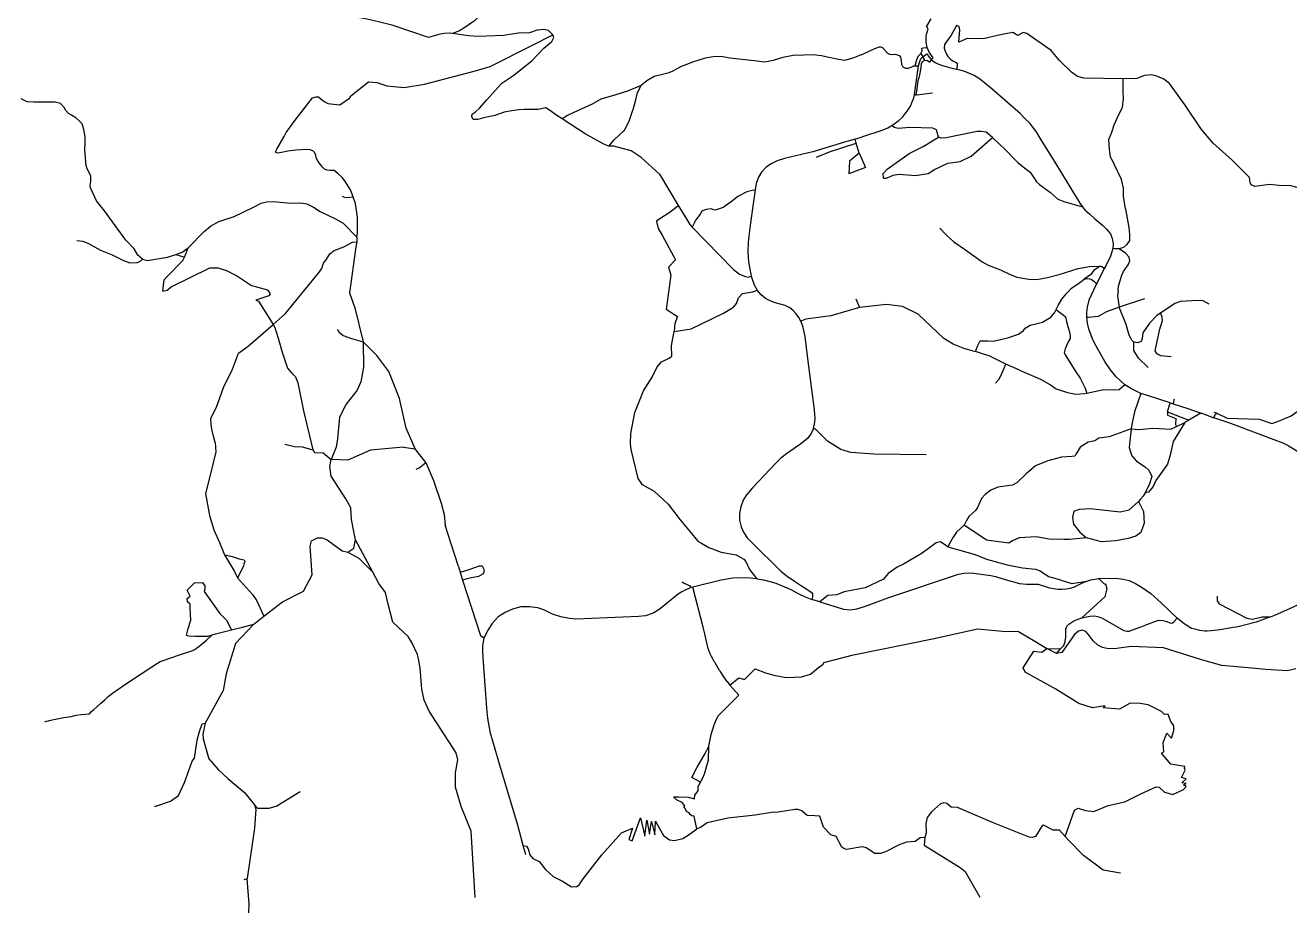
# Model space of a CAD drawing. Header units: inches. Extents: x 2740922 to 2751091, y 1249500 to 1259683.
# Drawn here: x 2742712 to 2745853, y 1249574 to 1251778 of the extents above; entities that cross this region are included whole.
import ezdxf

# ---------------------------------------------------------------- set-up
doc = ezdxf.new("R2010")
doc.units = ezdxf.units.IN
doc.header["$MEASUREMENT"] = 0

msp = doc.modelspace()

# ---------------------------------------------------------------- linework, layer by layer
for points in [[(2744048.3, 1251887.2), (2744019.4, 1251872.4), (2744008.2, 1251867.1), (2743992.9, 1251861.6), (2743978.5, 1251857.9), (2743963.9, 1251856.5), (2743951.8, 1251856.9), (2743939.1, 1251857.8), (2743931.7, 1251857.1), (2743923.7, 1251855.3), (2743917.6, 1251850.7), (2743915.3, 1251845.2), (2743910, 1251838.8), (2743897.2, 1251832.7), (2743887.6, 1251827.4), (2743879.7, 1251822.6), (2743864.3, 1251818.2), (2743844.7, 1251806.3), (2743827.7, 1251789.5), (2743801.2, 1251771.3), (2743790.2, 1251764.4), (2743772.6, 1251758.1)], [(2743772.6, 1251758.1), (2743764.6, 1251758.7), (2743752.4, 1251757.6), (2743738.8, 1251755.1), (2743713.1, 1251748), (2743625.3, 1251777.5), (2743595.8, 1251785), (2743575.2, 1251790.5), (2743552.9, 1251795), (2743530.8, 1251798.4), (2743510.1, 1251798.8), (2743496.4, 1251799.2), (2743472.8, 1251797.8)], [(2744961.5, 1251794.2), (2744950.7, 1251776.1)], [(2743520.6, 1251603.1), (2743564.3, 1251638.3), (2743585.2, 1251636), (2743609.7, 1251627.6), (2743652.8, 1251623.5), (2743703.5, 1251631.9), (2743753.7, 1251645.5), (2743827.1, 1251664.3), (2743866.7, 1251676.2), (2743971.5, 1251729.1), (2744022.4, 1251754.3)], [(2743836.4, 1251750.4), (2743812.7, 1251752.5), (2743772.6, 1251758.1)], [(2743821.6, 1251557.9), (2743829.2, 1251562.3), (2743839.7, 1251572.3), (2743858, 1251593.2), (2743878.8, 1251616.5), (2743895.8, 1251635), (2743925.6, 1251654.1), (2743942.7, 1251668.4), (2743969.8, 1251690.1), (2743999.4, 1251721.6), (2744019.7, 1251738.2), (2744024.6, 1251748), (2744024.2, 1251749.3)], [(2744022.4, 1251754.3), (2744011.3, 1251765.8), (2743999.5, 1251768.1), (2743983.4, 1251766.4), (2743964.1, 1251759.5), (2743937, 1251758.6), (2743900, 1251753.3), (2743836.4, 1251750.4)], [(2744024.2, 1251749.3), (2744022.4, 1251754.3)], [(2744952.2, 1251723), (2744949.3, 1251736.3), (2744949.5, 1251749.8), (2744950.7, 1251756.5), (2744951.2, 1251758.9), (2744954.5, 1251768.9), (2744950.7, 1251776.1)], [(2745439.3, 1251645.2), (2745341, 1251647), (2745325.9, 1251651.4), (2745310.6, 1251661.9), (2745280.8, 1251691), (2745260.4, 1251715.9), (2745199.4, 1251757.9), (2745190.3, 1251760.8), (2745177.7, 1251752.8), (2745164.5, 1251760.1), (2745142.9, 1251756.3), (2745126.8, 1251752.8), (2745091.3, 1251744.8), (2745051.7, 1251745.2), (2745031, 1251736.5), (2745033.6, 1251767), (2745031.7, 1251775), (2745024.6, 1251777.5), (2745011.6, 1251753.6), (2744995.4, 1251730.3), (2744994.2, 1251721.6), (2744996.7, 1251714.3), (2745000.5, 1251706.8), (2745004.5, 1251699.8), (2745010.1, 1251693.9), (2745015.5, 1251690.2), (2745022.7, 1251687.1), (2745026.3, 1251684.4), (2745026.7, 1251680.3), (2745026.2, 1251676.6), (2745024.6, 1251669.7)], [(2744795.8, 1251708.5), (2744821.9, 1251720.3), (2744833.6, 1251724.7), (2744837.1, 1251724.9), (2744841.1, 1251723.1), (2744853.6, 1251709.5), (2744858.7, 1251706.4), (2744864.7, 1251706.2), (2744873.8, 1251706.6), (2744882.3, 1251703.5), (2744885.9, 1251698.8), (2744887.1, 1251691.3), (2744888.3, 1251681.7), (2744891.5, 1251675), (2744898.3, 1251671.8), (2744904.8, 1251671.9), (2744912.6, 1251674.3), (2744918.8, 1251677.8), (2744922.5, 1251677.9)], [(2744936.3, 1251707.9), (2744939.3, 1251714.6), (2744939.2, 1251721.4), (2744946.1, 1251723.4), (2744950.2, 1251722.5), (2744952.2, 1251723)], [(2744962.9, 1251692.9), (2744966.3, 1251696.5), (2744967.3, 1251697.6), (2744957.3, 1251711.6), (2744952.2, 1251723)], [(2744461.8, 1251697.1), (2744440.5, 1251700.6), (2744420.8, 1251700.1), (2744400.9, 1251696.6), (2744368.8, 1251686.5), (2744339.5, 1251675.5), (2744318.3, 1251663.6), (2744308, 1251659.6), (2744301, 1251657.8), (2744273.9, 1251650.9), (2744256, 1251640.8), (2744241.4, 1251629.2)], [(2744788.2, 1251705.1), (2744784, 1251703.2), (2744767.4, 1251696.3), (2744747, 1251690.9), (2744727.5, 1251693.9), (2744700.5, 1251700.1), (2744689.4, 1251702.2), (2744668, 1251704.9), (2744645.3, 1251704.4), (2744619.4, 1251703.1), (2744593.6, 1251698.6), (2744569.2, 1251690.9), (2744548.5, 1251687.1), (2744521.9, 1251689.7), (2744461.8, 1251697.1)], [(2744788.2, 1251705.1), (2744795.8, 1251708.5)], [(2744922.5, 1251677.9), (2744925.3, 1251689.9), (2744927.1, 1251696.2), (2744931.6, 1251702.9), (2744936.3, 1251707.9)], [(2744922.6, 1251605.9), (2744924.5, 1251605.6), (2744926.2, 1251614.1), (2744930.1, 1251641.1), (2744931.8, 1251648.6), (2744934, 1251655.4), (2744935.8, 1251663.7), (2744936.8, 1251674.7), (2744937.7, 1251682.7), (2744940.8, 1251688.4), (2744946.3, 1251691.4)], [(2744930.7, 1251677.8), (2744932.1, 1251683.8), (2744932.8, 1251686.2), (2744934.3, 1251690.6), (2744936.7, 1251694.8), (2744941.6, 1251699.9)], [(2744936.3, 1251707.9), (2744941.6, 1251699.9)], [(2744941.6, 1251699.9), (2744951.2, 1251707.5), (2744957.3, 1251699.1), (2744962.9, 1251692.9)], [(2744946.3, 1251691.4), (2744941.6, 1251699.9)], [(2744946.3, 1251691.4), (2744952.5, 1251690.5), (2744958.3, 1251686.6), (2744962.9, 1251692.9)], [(2744962.9, 1251692.9), (2744972.1, 1251686.3), (2744978.6, 1251683), (2744990.4, 1251678.4), (2745007.8, 1251673.9), (2745024.6, 1251669.7)], [(2744922.6, 1251605.9), (2744920.8, 1251606.1), (2744929.9, 1251672), (2744930.7, 1251677.8)], [(2744922.5, 1251677.9), (2744923.7, 1251678), (2744930.7, 1251677.8)], [(2745194.9, 1251547.2), (2745182.8, 1251559.1), (2745152.6, 1251585.4), (2745113.3, 1251619.6), (2745094.5, 1251635.8), (2745082.1, 1251645), (2745068.7, 1251653.3), (2745057.2, 1251658.9), (2745045.7, 1251663.2), (2745024.6, 1251669.7)], [(2745752.6, 1251400.4), (2745734, 1251419.6), (2745709.5, 1251443.6), (2745662.5, 1251485.2), (2745633.7, 1251519.9), (2745593.3, 1251579.6), (2745564.5, 1251619), (2745553.8, 1251633.6), (2745539.9, 1251644.2), (2745522.9, 1251652.2), (2745509.2, 1251655.1), (2745491.7, 1251653.4), (2745473.1, 1251645.8), (2745439.3, 1251645.2)], [(2744241.4, 1251629.2), (2744207.6, 1251614.6), (2744178.4, 1251605.6), (2744141.2, 1251594.5), (2744120.1, 1251582.5), (2744074, 1251562.1), (2744058.5, 1251554.7), (2744045.1, 1251545.6)], [(2744161.5, 1251478.2), (2744174.8, 1251493.6), (2744200.2, 1251518.2), (2744211.8, 1251540), (2744220.9, 1251567.4), (2744221.4, 1251569.5), (2744228, 1251592.8), (2744232.8, 1251611.6), (2744241.4, 1251629.2)], [(2745413.8, 1251438.9), (2745407.9, 1251450.4), (2745404.8, 1251469.7), (2745403.6, 1251494.8), (2745410.9, 1251512.5), (2745417, 1251530.7), (2745428.6, 1251556.8), (2745437.3, 1251574.5), (2745440, 1251596.5), (2745438.9, 1251613.3), (2745438.6, 1251627.5), (2745439.3, 1251645.2)], [(2742872.7, 1251380.7), (2742874.4, 1251390.4), (2742874.7, 1251404.6), (2742865.4, 1251422.1), (2742862.8, 1251430.3), (2742859.7, 1251468.8), (2742860.1, 1251485.2), (2742860.6, 1251501), (2742857.2, 1251519.7), (2742853.3, 1251533.5), (2742845.8, 1251541), (2742837.5, 1251548.7), (2742826.1, 1251555), (2742818.6, 1251559.5), (2742812.4, 1251566.5), (2742808.6, 1251574.1), (2742799.1, 1251583.8), (2742786, 1251587.3), (2742774.1, 1251587.4), (2742753.3, 1251587.4), (2742732.9, 1251587.1), (2742716.5, 1251588.3), (2742701.3, 1251595.8)], [(2743478.8, 1251417.7), (2743469.8, 1251417.7), (2743461.8, 1251418.9), (2743455.1, 1251421.2), (2743449.8, 1251425.7), (2743444.6, 1251432.4), (2743438.3, 1251440.6), (2743434.4, 1251449.9), (2743433.1, 1251454.7), (2743431.1, 1251461.7), (2743425.6, 1251466.3), (2743419.2, 1251468.9), (2743408.6, 1251469.8), (2743383.4, 1251468.2), (2743363.6, 1251465.6), (2743348.2, 1251462.7), (2743338.4, 1251460.7), (2743334.2, 1251462.4), (2743333.8, 1251465.8), (2743336.4, 1251470.3), (2743354.7, 1251502.1), (2743359.9, 1251511.9), (2743384.3, 1251546), (2743425.1, 1251598.3), (2743434.2, 1251600.9), (2743440, 1251600.5), (2743446.7, 1251594.7), (2743455.8, 1251588.6), (2743463.2, 1251584), (2743492.9, 1251581.1), (2743517.2, 1251597.3), (2743520.6, 1251603.1)], [(2744864.2, 1251529.6), (2744881.5, 1251542.2), (2744890.4, 1251550.1), (2744902.8, 1251564.9), (2744910.6, 1251577.3), (2744915.2, 1251587.9), (2744918.7, 1251598.3), (2744920.8, 1251606.1), (2744922.6, 1251605.9)], [(2744945.8, 1251607.2), (2744927.3, 1251605.2), (2744924.5, 1251605.6), (2744922.6, 1251605.9)], [(2744965.7, 1251610), (2744945.8, 1251607.2)], [(2744045.1, 1251545.6), (2744030, 1251556.2), (2744016.1, 1251565.6), (2744004.9, 1251573.7), (2743996.5, 1251571.6), (2743985.6, 1251569.4), (2743965.5, 1251568.9), (2743950.6, 1251569.2), (2743937.6, 1251568.2), (2743920.6, 1251566.2), (2743901.3, 1251562.2), (2743878.3, 1251554.5), (2743865.4, 1251551.6), (2743847.5, 1251547.3), (2743836, 1251544.1), (2743824.1, 1251544.3), (2743821, 1251551.7), (2743821.6, 1251557.9)], [(2744161.5, 1251478.2), (2744149, 1251483), (2744102.2, 1251508.7), (2744045.1, 1251545.6)], [(2744772.8, 1251495.5), (2744807.5, 1251506.7), (2744825.6, 1251512.5), (2744842.8, 1251518.7), (2744854.2, 1251524), (2744864.2, 1251529.6)], [(2744980.2, 1251500.6), (2744975, 1251518.3), (2744966.4, 1251523.2), (2744909, 1251524.7), (2744880.4, 1251521.9), (2744870.1, 1251524.6), (2744864.2, 1251529.6)], [(2745338.6, 1251327.4), (2745332.2, 1251336.5), (2745272.5, 1251434.6), (2745233.1, 1251498.3), (2745224.5, 1251512.2), (2745207.9, 1251534.6), (2745194.9, 1251547.2)], [(2744843.9, 1251398.6), (2744842.7, 1251410.4), (2744853, 1251420.6), (2744907.2, 1251459.5), (2744942.2, 1251477.7), (2744980.2, 1251500.6)], [(2744843.9, 1251398.6), (2744851.3, 1251398.9), (2744867.5, 1251405.7), (2744882.6, 1251408.5), (2744923.3, 1251405.3), (2744954.5, 1251410.2), (2744970, 1251419.9), (2745003.2, 1251436.2), (2745033.7, 1251440.1), (2745061.4, 1251453.3), (2745114.4, 1251500)], [(2745114.4, 1251500), (2745098.5, 1251513.2), (2745086.1, 1251514.8), (2745076.4, 1251514.6), (2744999.4, 1251498.6), (2744986.7, 1251498.2), (2744980.2, 1251500.6)], [(2745114.4, 1251500), (2745134.4, 1251480.8), (2745143, 1251472.6), (2745171.9, 1251443), (2745177.4, 1251437.3), (2745194.7, 1251423.8), (2745208.1, 1251413.7), (2745216.2, 1251401.3), (2745223.6, 1251389.3), (2745231.2, 1251383.3), (2745258.6, 1251363), (2745276.8, 1251346.5), (2745294.3, 1251339.9), (2745326.5, 1251330.9), (2745338.6, 1251327.4)], [(2744241.2, 1251449.9), (2744217.1, 1251466.5), (2744173.3, 1251478.1), (2744161.5, 1251478.2)], [(2744772.8, 1251495.5), (2744747.1, 1251487.7), (2744668, 1251463.8), (2744597.3, 1251447.1), (2744579.4, 1251441.5), (2744563.2, 1251433.4), (2744551.7, 1251424.9), (2744540.7, 1251413.8), (2744533.1, 1251400.9), (2744530.2, 1251394.1), (2744527.3, 1251385.2), (2744524.5, 1251369.5)], [(2744677, 1251450.8), (2744709.1, 1251464.1), (2744775.6, 1251485.3)], [(2744775.6, 1251485.3), (2744772.8, 1251495.5)], [(2744783.5, 1251460.5), (2744775.6, 1251485.3)], [(2744287.2, 1251408.8), (2744241.2, 1251449.9)], [(2744759.1, 1251440.7), (2744757.1, 1251409.3)], [(2744783.5, 1251460.5), (2744759.1, 1251440.7)], [(2744783.5, 1251460.5), (2744799.2, 1251424.9)], [(2745444.8, 1251322.7), (2745439.4, 1251354.2), (2745439.6, 1251374.2), (2745435.2, 1251395.5), (2745417.4, 1251431.9), (2745413.8, 1251438.9)], [(2743526.5, 1251352.2), (2743519.6, 1251369.7), (2743505.5, 1251392.3), (2743499, 1251400.5), (2743489.2, 1251409.1), (2743478.8, 1251417.7)], [(2744287.2, 1251408.8), (2744333.9, 1251330.8)], [(2744799.2, 1251424.9), (2744757.1, 1251409.3)], [(2743002.5, 1251197.3), (2742991.1, 1251207.2), (2742981.9, 1251222.8), (2742961.6, 1251244.9), (2742908.4, 1251317.2), (2742888.2, 1251342.1), (2742873.5, 1251374.3), (2742872.7, 1251380.7)], [(2746008.6, 1251352.1), (2745978.2, 1251353.2), (2745944, 1251362.7), (2745892.7, 1251370), (2745855.4, 1251379.5), (2745826.2, 1251380.3), (2745802.8, 1251382.8), (2745766.2, 1251377.9), (2745756.7, 1251381.8), (2745754.6, 1251387.5), (2745752.6, 1251400.4)], [(2743310.6, 1251339.6), (2743327.4, 1251340.6), (2743371.2, 1251336.6), (2743395.7, 1251337.5), (2743410.9, 1251335.3), (2743427.2, 1251326.6), (2743444.2, 1251315.7), (2743481.9, 1251298), (2743501, 1251286.7), (2743535.1, 1251252.3)], [(2743499, 1251354.2), (2743502.3, 1251352), (2743507.8, 1251350.8), (2743517.5, 1251351.2), (2743526.5, 1251352.2)], [(2743535.1, 1251252.3), (2743536.6, 1251262.8), (2743536.8, 1251301.7), (2743532.1, 1251335.9), (2743526.5, 1251352.2)], [(2744524.5, 1251369.5), (2744504, 1251364.6), (2744481.7, 1251352.8), (2744468.7, 1251342.5), (2744444.9, 1251326.1), (2744430.8, 1251320.9), (2744424.2, 1251319.2), (2744415.2, 1251322.3), (2744402.8, 1251320.9), (2744392.3, 1251316.6), (2744387.9, 1251309.2), (2744377.8, 1251295), (2744368.4, 1251276.6)], [(2744521.9, 1251351.9), (2744518.2, 1251323.6), (2744515.8, 1251304.9), (2744512.7, 1251280.8), (2744509.2, 1251254.7), (2744507.7, 1251240), (2744506.7, 1251214.9), (2744508.3, 1251190.6), (2744515.1, 1251155.4)], [(2744524.5, 1251369.5), (2744521.9, 1251351.9)], [(2743116.6, 1251226), (2743155.6, 1251265.9), (2743172, 1251279.4), (2743192.8, 1251290.7), (2743230.6, 1251303.7), (2743277, 1251325.8), (2743297.3, 1251336.2), (2743310.6, 1251339.6)], [(2744280, 1251291.4), (2744283.2, 1251295.4), (2744316.1, 1251316.9), (2744333.9, 1251330.8)], [(2744333.9, 1251330.8), (2744355, 1251296.3), (2744362.4, 1251283.2), (2744368.4, 1251276.6)], [(2745346.3, 1251317.9), (2745338.6, 1251327.4)], [(2745346.3, 1251317.9), (2745355, 1251309.8), (2745369, 1251297.6), (2745388, 1251281.6), (2745397.9, 1251272), (2745407.1, 1251260.2), (2745412, 1251248.8), (2745413.9, 1251235.6), (2745413.3, 1251223.7)], [(2745444.8, 1251322.7), (2745453.8, 1251271.2), (2745454.7, 1251254.5), (2745454.3, 1251243.9), (2745447.4, 1251233.4), (2745439.8, 1251226.8), (2745429, 1251223.4)], [(2744280, 1251291.4), (2744284.2, 1251273.7), (2744293.6, 1251257.4), (2744326.5, 1251195.8), (2744309.4, 1251177.5), (2744315.4, 1251157.9), (2744303.6, 1251073.5), (2744332, 1251054.8), (2744325.6, 1251038), (2744323.7, 1251018.2)], [(2743535.1, 1251252.3), (2743535.3, 1251240.9)], [(2744368.4, 1251276.6), (2744470.7, 1251172.2), (2744485.7, 1251160.4), (2744500.4, 1251154.2), (2744508.2, 1251153.1), (2744515.1, 1251155.4)], [(2744983.4, 1251274.1), (2745000.1, 1251257.3), (2745018.2, 1251240.6), (2745047.5, 1251220.5), (2745088.7, 1251190.8), (2745104, 1251182.3), (2745134.1, 1251170.9), (2745156.6, 1251160.1), (2745175.1, 1251153.1), (2745204.3, 1251147.4)], [(2742839.7, 1251244), (2742854.5, 1251242.2), (2742868.9, 1251236.6), (2742898.4, 1251220.1), (2742927.8, 1251208.4), (2742955.2, 1251193.9), (2742971.3, 1251188.4), (2742989.4, 1251189.4), (2742998.2, 1251192.9), (2743002.5, 1251197.3)], [(2743085.6, 1251208.7), (2743101.4, 1251215.1), (2743116.6, 1251226)], [(2743107, 1251202.4), (2743116.6, 1251226)], [(2743458.9, 1251195.5), (2743468.1, 1251211), (2743478.6, 1251219.1), (2743503.1, 1251228), (2743524.9, 1251239.5), (2743535.3, 1251240.9)], [(2743535.3, 1251240.9), (2743532.5, 1251227.9), (2743516.8, 1251113.9), (2743529.9, 1251076.7), (2743550.9, 1250992)], [(2745413.3, 1251223.7), (2745412.8, 1251221.2), (2745412, 1251218), (2745407.8, 1251204.7), (2745394.9, 1251179.4), (2745392.7, 1251175.1)], [(2745429, 1251223.4), (2745419.3, 1251223), (2745413.3, 1251223.7)], [(2745455.5, 1251193.3), (2745453.8, 1251202.3), (2745445, 1251212.4), (2745429, 1251223.4)], [(2743002.5, 1251197.3), (2743014.7, 1251194.3), (2743064.7, 1251202.7), (2743085.6, 1251208.7)], [(2743056.9, 1251145.9), (2743062.9, 1251153.5), (2743103.1, 1251194.4), (2743107, 1251202.4)], [(2743085.6, 1251208.7), (2743107, 1251202.4)], [(2743327.7, 1251035.3), (2743358.2, 1251062.2), (2743432.1, 1251152.7), (2743442.3, 1251166.4), (2743444.4, 1251168.1), (2743448.2, 1251174.2), (2743451.6, 1251186.2), (2743455.2, 1251190.9), (2743458.9, 1251195.5)], [(2745426.4, 1251119.4), (2745427.3, 1251130.4), (2745435.4, 1251157.5), (2745439.8, 1251166.8), (2745451.8, 1251183.1), (2745455.5, 1251193.3)], [(2743053.4, 1251117.8), (2743064.4, 1251120.5), (2743073.8, 1251128.7), (2743169.8, 1251176.2), (2743190.7, 1251175.7), (2743210.6, 1251169.7)], [(2743319.7, 1251110.5), (2743319.3, 1251114.3), (2743314, 1251120.7), (2743286.5, 1251127.9), (2743273.7, 1251131.6), (2743236, 1251155.9), (2743210.6, 1251169.7)], [(2744515.1, 1251155.4), (2744517.3, 1251147.5), (2744522.5, 1251133.8), (2744529.7, 1251120.6)], [(2745204.3, 1251147.4), (2745224.7, 1251147.2), (2745251, 1251151.6), (2745279.6, 1251159.4), (2745327.2, 1251174.1), (2745355.3, 1251179.1), (2745380.2, 1251179.7)], [(2745380.2, 1251179.7), (2745376.8, 1251177), (2745366.4, 1251169.4), (2745358, 1251158.8), (2745342.2, 1251147.7)], [(2745392.7, 1251175.1), (2745372.7, 1251136.1)], [(2745380.2, 1251179.7), (2745384.3, 1251179.8), (2745392.7, 1251175.1)], [(2743053.4, 1251117.8), (2743056.9, 1251145.9)], [(2744446.3, 1251063.5), (2744471, 1251078.6), (2744478.6, 1251087.4), (2744483.4, 1251101.2), (2744493.4, 1251111.8), (2744519.4, 1251116.6), (2744529.7, 1251120.6)], [(2744638.5, 1251043.7), (2744633.6, 1251052.8), (2744626.5, 1251061.9), (2744618.3, 1251070.6), (2744610.8, 1251076.2), (2744599.4, 1251082.4), (2744587, 1251086), (2744572.3, 1251090.2), (2744560.2, 1251094.4), (2744550.1, 1251100.1), (2744539.5, 1251108.5), (2744529.7, 1251120.6)], [(2745272.3, 1251072.2), (2745277.4, 1251082.5), (2745286.3, 1251098.5), (2745298.7, 1251112.9), (2745311, 1251125.2), (2745331.1, 1251139.2), (2745342.2, 1251147.7)], [(2745342.2, 1251147.7), (2745351.1, 1251149.4), (2745359.4, 1251148.2), (2745365.8, 1251142.7), (2745372.7, 1251136.1)], [(2745372.7, 1251136.1), (2745353.3, 1251095.4), (2745349.4, 1251078.3), (2745348.3, 1251064.8), (2745348.3, 1251052.4)], [(2743319.7, 1251110.5), (2743316.3, 1251106.6), (2743284, 1251095.7)], [(2743284, 1251095.7), (2743290.6, 1251093), (2743327.7, 1251035.3)], [(2744774.6, 1251098.9), (2744784.1, 1251077.2)], [(2745426.4, 1251119.4), (2745425.1, 1251105.5), (2745428.8, 1251078)], [(2745491.7, 1251098.8), (2745428.8, 1251078)], [(2745623.7, 1251095.2), (2745581.6, 1251092.5), (2745567.3, 1251087.2), (2745531.9, 1251063.5)], [(2745652.5, 1251085.8), (2745637.6, 1251094.1), (2745623.7, 1251095.2)], [(2744323.7, 1251018.2), (2744366.2, 1251024.3), (2744446.3, 1251063.5)], [(2744784.1, 1251077.2), (2744713.1, 1251056.6), (2744650.6, 1251048.7), (2744638.5, 1251043.7)], [(2745064.6, 1250969.8), (2745045.5, 1250974.9), (2745016.4, 1250986.7), (2744993.4, 1251000.3), (2744929.9, 1251060.7), (2744891.1, 1251079.7), (2744850.9, 1251084.5), (2744784.1, 1251077.2)], [(2745195.7, 1251026.2), (2745207.7, 1251033.8), (2745229, 1251038.1), (2745238.9, 1251040.6), (2745258.9, 1251053.4), (2745268.3, 1251064.1), (2745272.3, 1251072.2)], [(2745272.3, 1251072.2), (2745281, 1251065.5), (2745290.1, 1251059.6), (2745295.5, 1251054.3), (2745298.6, 1251042.5), (2745301.8, 1251030.4), (2745305.5, 1251017), (2745307.4, 1251006.5), (2745307.2, 1251000.1), (2745301.7, 1250990.8), (2745294.8, 1250974.7), (2745292.7, 1250964.5), (2745296.2, 1250957.6), (2745320.1, 1250920.2), (2745332.5, 1250902), (2745344.2, 1250876.9), (2745348.5, 1250864.8)], [(2745397.2, 1251066.7), (2745376.7, 1251055.2), (2745353.1, 1251052.6), (2745348.3, 1251052.4)], [(2745428.8, 1251078), (2745397.2, 1251066.7)], [(2745465.4, 1250991.3), (2745460.6, 1250996.4), (2745453.7, 1251008.9), (2745446.5, 1251035.2), (2745428.8, 1251078)], [(2745531.9, 1251063.5), (2745522.2, 1251057.7), (2745504.5, 1251038.6), (2745488.1, 1251014.3), (2745486.4, 1251000.7), (2745483.6, 1250992.8), (2745475.7, 1250990), (2745465.4, 1250991.3)], [(2745531.9, 1251063.5), (2745535.3, 1251054.4), (2745536.2, 1251044.3), (2745528.3, 1251020.7), (2745518, 1250969.6), (2745522.1, 1250963.1), (2745531.6, 1250958.6), (2745558.2, 1250956.1)], [(2743183.1, 1250742.1), (2743178.8, 1250757.6), (2743175.3, 1250775), (2743173.2, 1250786.2), (2743172.4, 1250802.3), (2743186.8, 1250830.1), (2743203.8, 1250878.6), (2743226, 1250924.4), (2743241.6, 1250963.9), (2743265.1, 1250981), (2743327.7, 1251035.3)], [(2743327.7, 1251035.3), (2743331.4, 1251028.1), (2743339.6, 1251000.9), (2743349.6, 1250966.8), (2743362.8, 1250927.1)], [(2744655.8, 1250950.9), (2744648.7, 1251005.6), (2744645.9, 1251020), (2744643.1, 1251031.2), (2744638.5, 1251043.7)], [(2745103.9, 1250994.7), (2745115.7, 1250994), (2745152.2, 1251002.3), (2745178.7, 1251011.6), (2745191.4, 1251020), (2745195.7, 1251026.2)], [(2745348.3, 1251052.4), (2745349.2, 1251038.4), (2745352.5, 1251024.6), (2745360.2, 1251005)], [(2743486.2, 1251022.8), (2743491.2, 1251016.3), (2743501.6, 1251007.7), (2743521.7, 1251000.4), (2743550.9, 1250992)], [(2744284.4, 1250611.6), (2744275, 1250620.3), (2744245.3, 1250636.9), (2744234.1, 1250652.9), (2744217.1, 1250725), (2744215.3, 1250739.5), (2744215.8, 1250764.8), (2744225.7, 1250816.5), (2744247.7, 1250870.4), (2744269.3, 1250904.1), (2744281.5, 1250930.3), (2744292.2, 1250942.5), (2744311.5, 1250951.9), (2744317.9, 1250956.6), (2744317, 1250983.1), (2744323.7, 1251018.2)], [(2745072, 1250967.9), (2745077.1, 1250981.7), (2745084.1, 1250994.6), (2745093.6, 1250994.4), (2745103.9, 1250994.7)], [(2745443.4, 1250885.1), (2745421.2, 1250905.6), (2745407.1, 1250922.4), (2745393.1, 1250943.6), (2745367.8, 1250989), (2745360.2, 1251005)], [(2743550.9, 1250992), (2743552.1, 1250929.3), (2743545.5, 1250892.6), (2743536.2, 1250872.3), (2743508.9, 1250837.2), (2743492.2, 1250805.1), (2743487.3, 1250751.5), (2743484.3, 1250730.6), (2743471.2, 1250700.2)], [(2743680.5, 1250726.8), (2743657.9, 1250777.5), (2743641.6, 1250851.8), (2743615.1, 1250918.4), (2743585.2, 1250958.1), (2743550.9, 1250992)], [(2745064.6, 1250969.8), (2745072, 1250967.9)], [(2745092, 1250961.4), (2745072, 1250967.9)], [(2745501.4, 1250928.5), (2745477, 1250951.9), (2745465.1, 1250970.6), (2745465.4, 1250991.3)], [(2744669.3, 1250776.7), (2744673.1, 1250792.5), (2744673.6, 1250803.1), (2744673.2, 1250811.6), (2744672.4, 1250823.6), (2744655.8, 1250950.9)], [(2745147.3, 1250936.6), (2745105.9, 1250957), (2745092, 1250961.4)], [(2745122.1, 1250889.5), (2745130.8, 1250899.4), (2745137.7, 1250913.3), (2745147.3, 1250936.6)], [(2745181.3, 1250921.7), (2745179.6, 1250922.4), (2745147.3, 1250936.6)], [(2745671.7, 1250814.9), (2745697.2, 1250802.8), (2745776.5, 1250800.1), (2745808.5, 1250789.7), (2745825, 1250795.1), (2745856.3, 1250808.7), (2745889.7, 1250832.3), (2745901.1, 1250844.4), (2745911.4, 1250858.1), (2745930.7, 1250885.2), (2745947.5, 1250911.1), (2745961.7, 1250941.2), (2745969.8, 1250958.5)], [(2743362.8, 1250927.1), (2743372.6, 1250915.2), (2743383, 1250905.5), (2743388.6, 1250890.3), (2743402.6, 1250821), (2743425.9, 1250724.1)], [(2745181.3, 1250921.7), (2745233.3, 1250899.5), (2745258.3, 1250885.6), (2745272.7, 1250875.8), (2745300.9, 1250866)], [(2745348.5, 1250864.8), (2745386.6, 1250873), (2745428.7, 1250874), (2745435.8, 1250879.4), (2745443.4, 1250885.1)], [(2745464.3, 1250872.7), (2745459.4, 1250875.3), (2745443.4, 1250885.1)], [(2745483.1, 1250864.1), (2745464.3, 1250872.7)], [(2745300.9, 1250866), (2745321.3, 1250862.5), (2745343.9, 1250863.9), (2745348.5, 1250864.8)], [(2745483.1, 1250864.1), (2745467, 1250818)], [(2745555.6, 1250840.9), (2745499.4, 1250859), (2745483.1, 1250864.1)], [(2745549.5, 1250818.7), (2745555.6, 1250840.9)], [(2745555.6, 1250840.9), (2745562.8, 1250838.5), (2745563.3, 1250840.2)], [(2745563.3, 1250840.2), (2745562.8, 1250838.5), (2745599.9, 1250826.9), (2745630.4, 1250816.2), (2745629.9, 1250813.7)], [(2745565.6, 1250849.6), (2745565.2, 1250846.9), (2745564.2, 1250843.7), (2745563.8, 1250842), (2745563.3, 1250840.2)], [(2745467, 1250818), (2745460.8, 1250787.1), (2745459.1, 1250776.4)], [(2745549.5, 1250818.7), (2745548.8, 1250816), (2745549, 1250809.6)], [(2745549, 1250809.6), (2745569.9, 1250801.5), (2745569, 1250787.1), (2745571.3, 1250781.9)], [(2745549.5, 1250818.7), (2745602.5, 1250797.9)], [(2745629.9, 1250813.7), (2745627, 1250812.7), (2745626.3, 1250811.9), (2745602.5, 1250797.9)], [(2745629.9, 1250813.7), (2745632.2, 1250815.6), (2745664.5, 1250803.7)], [(2745664.5, 1250803.7), (2745666.7, 1250809.2), (2745667.8, 1250811.9), (2745671.7, 1250814.9)], [(2745665.2, 1250816.9), (2745666.3, 1250817.7), (2745671.7, 1250814.9)], [(2744669.3, 1250776.7), (2744663.6, 1250764.6), (2744654.4, 1250752.3), (2744637.5, 1250738.2)], [(2744949.5, 1250711.3), (2744819.7, 1250713.4), (2744762.7, 1250717.3), (2744737.5, 1250724.8), (2744704.4, 1250745.5), (2744674.9, 1250775.1), (2744669.3, 1250776.7)], [(2745459.1, 1250776.4), (2745404.6, 1250756), (2745378.9, 1250752.5)], [(2745459.1, 1250776.4), (2745455.6, 1250746.6), (2745454.2, 1250730)], [(2745459.1, 1250776.4), (2745479, 1250774.7), (2745513, 1250777.6), (2745557.6, 1250775.3), (2745571.3, 1250781.9)], [(2745594.2, 1250793.1), (2745592.1, 1250791.8), (2745563.4, 1250744.9), (2745556, 1250710.5), (2745549, 1250688.2), (2745520.5, 1250648.1), (2745513.3, 1250632.5), (2745501.5, 1250618.6), (2745493.8, 1250616.7)], [(2745571.3, 1250781.9), (2745592.1, 1250791.8), (2745594.2, 1250793.1)], [(2745602.5, 1250797.9), (2745596.4, 1250794.3), (2745594.2, 1250793.1)], [(2745849.6, 1250733.9), (2745836.4, 1250740.1), (2745813.7, 1250749.1), (2745706.2, 1250788.9), (2745664.5, 1250803.7)], [(2745378.9, 1250752.5), (2745368.7, 1250746), (2745351.7, 1250743.3), (2745332, 1250730.9), (2745322.6, 1250713.8), (2745318.8, 1250707.9), (2745311.7, 1250707), (2745286, 1250705.4), (2745252.2, 1250696.4), (2745221.5, 1250684.4), (2745199, 1250665.4), (2745174.7, 1250641.6), (2745163.8, 1250635.8), (2745151.6, 1250634.5)], [(2743183.1, 1250742.1), (2743185.1, 1250719.3), (2743171.9, 1250664.1), (2743159.7, 1250615.4), (2743168.9, 1250560.7), (2743180.4, 1250525.2), (2743194.3, 1250493.7), (2743206.7, 1250462.8)], [(2743356.4, 1250737.7), (2743380.7, 1250731.9), (2743399.7, 1250731.2), (2743425.9, 1250724.1)], [(2743425.9, 1250724.1), (2743429.9, 1250717.1), (2743451.7, 1250716.2), (2743471.2, 1250700.2)], [(2743569.5, 1250723.4), (2743512.8, 1250698.2), (2743471.2, 1250700.2)], [(2743651.1, 1250730.5), (2743569.5, 1250723.4)], [(2743651.1, 1250730.5), (2743680.5, 1250726.8)], [(2743706.3, 1250692.1), (2743680.5, 1250726.8)], [(2744637.5, 1250738.2), (2744632.2, 1250734.6), (2744602.4, 1250714.3), (2744588.4, 1250703.1), (2744576.4, 1250691.1), (2744518.5, 1250629.6)], [(2745454.2, 1250730), (2745457.1, 1250719.1), (2745459, 1250713.1), (2745459.8, 1250711.2)], [(2745849.6, 1250733.9), (2745859.6, 1250728), (2745868, 1250722.8), (2745875.3, 1250717.5), (2745886.5, 1250707.9), (2745896.6, 1250698.5), (2745912.7, 1250681.8), (2745947.1, 1250642.7)], [(2743528.2, 1250520.9), (2743522.3, 1250550.6), (2743520.3, 1250579.9), (2743508.1, 1250602.6), (2743471.9, 1250658.3), (2743468.1, 1250682.6), (2743471.2, 1250700.2)], [(2743682.7, 1250675.7), (2743690.3, 1250679.2), (2743706.3, 1250692.1)], [(2743706.3, 1250692.1), (2743725.5, 1250647.8), (2743745.1, 1250591.1)], [(2745459.8, 1250711.2), (2745460.6, 1250709.4), (2745472.3, 1250695.5), (2745493.9, 1250681.9), (2745503, 1250673.7), (2745510.3, 1250657.7), (2745504.3, 1250639.1), (2745493.8, 1250616.7)], [(2744518.5, 1250629.6), (2744503.3, 1250612.3), (2744495.1, 1250598.6), (2744488.8, 1250582), (2744485.9, 1250565.5), (2744485.6, 1250549.6), (2744489.9, 1250533), (2744495.9, 1250519.8), (2744505.3, 1250505.6), (2744516.3, 1250493.4), (2744588.5, 1250422.9), (2744604.4, 1250409.8), (2744622.2, 1250397.4), (2744637, 1250387.4), (2744650.5, 1250379.9), (2744664.1, 1250370.5), (2744667, 1250366.4), (2744667.1, 1250359), (2744665.5, 1250352.5)], [(2745151.6, 1250634.5), (2745128, 1250630.9), (2745110.4, 1250623.5), (2745096.1, 1250613.3), (2745087, 1250603), (2745077.2, 1250580.8), (2745071.8, 1250573.6), (2745055.7, 1250558), (2745049.5, 1250548.1), (2745044.1, 1250536.6)], [(2743745.1, 1250591.1), (2743752.6, 1250563.2), (2743754.8, 1250536.4)], [(2744284.4, 1250611.6), (2744308.4, 1250589.2), (2744338.7, 1250549.8), (2744363.5, 1250520.2)], [(2745316.6, 1250571.5), (2745330.8, 1250576.7), (2745356.8, 1250578.2), (2745431.6, 1250569.6), (2745453.6, 1250575.3), (2745476.9, 1250595.2)], [(2745476.9, 1250595.2), (2745489.7, 1250570.5), (2745491, 1250541.6), (2745482.6, 1250519), (2745470.4, 1250509.5), (2745451.5, 1250503.4), (2745420.8, 1250497.6), (2745384.9, 1250495.8), (2745348.2, 1250505.1)], [(2745493.8, 1250616.7), (2745488.7, 1250609.1), (2745482.3, 1250601.5), (2745476.9, 1250595.2)], [(2745316.6, 1250571.5), (2745312.7, 1250555.9), (2745315.2, 1250539.5), (2745331.3, 1250519.6), (2745348.2, 1250505.1)], [(2743769.4, 1250490.6), (2743754.8, 1250536.4)], [(2745044.1, 1250536.6), (2745025.1, 1250519.3), (2745016.8, 1250506.9), (2745010.2, 1250495.2), (2745003.6, 1250482.7)], [(2745348.2, 1250505.1), (2745305.7, 1250501.6), (2745292.1, 1250500.9), (2745255.5, 1250501.8), (2745222.9, 1250508), (2745180.4, 1250505.2), (2745164.4, 1250497.9), (2745155.3, 1250492.2), (2745099.7, 1250499.7), (2745044.1, 1250536.6)], [(2743304.2, 1250310.5), (2743350.5, 1250346.1), (2743402.8, 1250373), (2743424.2, 1250413.6), (2743419.2, 1250484.5), (2743422.4, 1250497.8), (2743437.8, 1250505), (2743449.4, 1250505.1), (2743461.7, 1250500.2), (2743498.7, 1250473.2), (2743512.5, 1250469.7)], [(2743512.5, 1250469.7), (2743527.9, 1250479.9), (2743532.3, 1250500.6)], [(2743532.3, 1250500.6), (2743528.2, 1250520.9)], [(2743575.3, 1250419.7), (2743532.3, 1250500.6)], [(2744363.5, 1250520.2), (2744382.7, 1250497.2), (2744390, 1250493)], [(2744390, 1250493), (2744409.7, 1250481.4), (2744440, 1250469.7), (2744477.3, 1250463), (2744496.9, 1250452.2), (2744502, 1250446.6), (2744510.3, 1250426.6), (2744528.6, 1250403.6)], [(2744974.4, 1250492.9), (2744940, 1250467), (2744893.6, 1250440.1), (2744877.4, 1250432.6), (2744855, 1250417), (2744843.7, 1250403), (2744798.1, 1250381), (2744745.5, 1250371.3), (2744727.9, 1250364), (2744705, 1250362.1), (2744685.8, 1250346.4)], [(2745003.6, 1250482.7), (2744985.2, 1250495), (2744974.4, 1250492.9)], [(2745805.2, 1250309.4), (2745817, 1250313.9), (2745860.5, 1250333.3), (2745939.4, 1250373.8), (2746030.3, 1250417.8), (2746038.9, 1250483.4), (2746041.6, 1250495.8)], [(2743206.7, 1250462.8), (2743231.3, 1250421.4), (2743238.6, 1250405.9)], [(2743206.7, 1250462.8), (2743214.5, 1250461.1), (2743225.3, 1250458.6), (2743242.7, 1250453.4), (2743255, 1250450.8), (2743257.1, 1250447.3), (2743254.5, 1250439.9), (2743254, 1250435.1), (2743238.6, 1250405.9)], [(2743512.5, 1250469.7), (2743540.3, 1250454.5), (2743575.3, 1250419.7)], [(2743787.4, 1250434.1), (2743769.4, 1250490.6)], [(2745003.6, 1250482.7), (2745070.9, 1250463.6), (2745099.8, 1250452.1), (2745150.7, 1250438), (2745188.9, 1250431.2), (2745221.5, 1250427.9), (2745233, 1250423.5), (2745253.4, 1250409), (2745269.1, 1250405.1), (2745311.2, 1250392.3), (2745348.8, 1250398)], [(2743787.4, 1250434.1), (2743791.8, 1250420.4)], [(2743791.8, 1250420.4), (2743811.6, 1250425.8), (2743840.3, 1250435.5), (2743846.8, 1250435.5), (2743850, 1250429.3), (2743851.2, 1250422.8), (2743849.2, 1250416), (2743837.5, 1250409.4), (2743820, 1250405.6), (2743808.4, 1250403.4), (2743798.1, 1250400.5)], [(2743238.6, 1250405.9), (2743276.4, 1250364.5), (2743286.7, 1250349.1), (2743295.1, 1250330.9), (2743304.2, 1250310.5)], [(2743685.9, 1250215.5), (2743672.2, 1250245.6), (2743662.5, 1250260.2), (2743651.3, 1250270.8), (2743624.7, 1250296), (2743612.9, 1250340.2), (2743606.7, 1250369.9), (2743590, 1250392.1), (2743575.3, 1250419.7)], [(2743791.8, 1250420.4), (2743798.1, 1250400.5)], [(2743798.1, 1250400.5), (2743842.1, 1250262.8), (2743851.6, 1250256.7)], [(2744528.6, 1250403.6), (2744513.2, 1250404.9), (2744496.7, 1250405.7), (2744469.4, 1250404.9), (2744440.7, 1250400.1), (2744369.9, 1250383)], [(2744528.6, 1250403.6), (2744545.3, 1250400.7), (2744561.6, 1250396.6), (2744575.8, 1250392.7), (2744592, 1250386.2), (2744613.3, 1250377.1), (2744633.2, 1250366.3), (2744649.1, 1250358.9), (2744665.5, 1250352.5)], [(2744685.8, 1250346.4), (2744744.4, 1250328.5), (2744761.3, 1250326.7), (2744777, 1250328.8), (2744796, 1250334.9), (2744856.6, 1250357.2), (2745029.6, 1250415.1), (2745044.2, 1250417.5), (2745054.9, 1250418.7), (2745068.4, 1250417.7), (2745110.2, 1250411.8), (2745122.2, 1250409.1), (2745139.7, 1250403.8), (2745181.1, 1250392), (2745198.5, 1250390.4), (2745228.1, 1250390.3), (2745256.3, 1250381.4), (2745266.5, 1250379.2), (2745276.8, 1250378), (2745287.2, 1250377.8), (2745297.1, 1250378.6), (2745306.9, 1250380.4), (2745316.4, 1250383.1), (2745337.6, 1250393.9), (2745348.8, 1250398)], [(2745377.6, 1250404.2), (2745386.5, 1250395.8), (2745391.7, 1250390.8), (2745395.3, 1250390.7), (2745398.7, 1250378.4), (2745393.6, 1250358.4), (2745335.9, 1250306.5)], [(2745348.8, 1250398), (2745358.3, 1250400.7), (2745367.9, 1250402.8), (2745377.6, 1250404.2)], [(2745377.6, 1250404.2), (2745421.9, 1250405.5), (2745439, 1250403.1), (2745453.7, 1250399.1), (2745469.2, 1250391.7), (2745486.4, 1250382.1), (2745507.3, 1250367.1), (2745533.4, 1250343.8), (2745573.1, 1250306.2)], [(2743112.1, 1250263.5), (2743115.9, 1250279.9), (2743122.5, 1250300.9), (2743121.3, 1250330.6), (2743121.1, 1250341), (2743114.2, 1250346.2), (2743113.7, 1250354.9), (2743121.4, 1250360.5), (2743113.9, 1250375.4), (2743131.9, 1250393.8), (2743151.6, 1250394.3), (2743157.7, 1250386.5), (2743157.9, 1250377.6), (2743155.9, 1250372.2), (2743194.6, 1250317.6), (2743211.3, 1250300.5), (2743224.3, 1250276.7)], [(2744364.8, 1250381.6), (2744359.8, 1250379.6), (2744354.4, 1250377.4), (2744340.8, 1250370.4), (2744330.1, 1250363), (2744289.3, 1250329.6), (2744281.5, 1250324.1), (2744271.7, 1250318.5), (2744252.7, 1250311.5), (2744234.9, 1250309.7), (2744079.2, 1250303.7), (2744063.2, 1250304.9), (2744041.9, 1250308.8), (2744021.7, 1250316), (2744001.3, 1250325.6), (2743984.5, 1250331.2), (2743964, 1250334.3), (2743942.7, 1250333.8), (2743921.8, 1250328.4), (2743903.4, 1250320.3), (2743886.3, 1250308.9), (2743871.3, 1250292.8), (2743860.3, 1250276.4), (2743851.6, 1250256.7)], [(2744343.2, 1250395.7), (2744347, 1250393.3), (2744359.5, 1250388), (2744362.8, 1250386.1), (2744364.8, 1250381.6)], [(2744369.9, 1250383), (2744364.8, 1250381.6)], [(2744410.7, 1250224), (2744408.2, 1250230.3), (2744404.7, 1250244.7), (2744399.8, 1250267.3), (2744395.4, 1250283.8), (2744369.9, 1250383)], [(2744685.8, 1250346.4), (2744665.5, 1250352.5)], [(2745672.1, 1250360.6), (2745672.7, 1250348.5), (2745677.4, 1250341.2), (2745746.4, 1250305.8), (2745759.9, 1250303.7), (2745784, 1250309.4), (2745805.2, 1250309.4)], [(2743279.1, 1250290.6), (2743304.2, 1250310.5)], [(2745283.2, 1250229.4), (2745291.2, 1250238.2), (2745294.9, 1250247.6), (2745296.5, 1250258.8), (2745296.9, 1250271.1), (2745296.9, 1250279.7), (2745299, 1250285.8), (2745304, 1250291), (2745316.7, 1250298.8), (2745327.4, 1250303.5), (2745335.9, 1250306.5)], [(2745335.9, 1250306.5), (2745356, 1250311.1), (2745368.2, 1250311.5), (2745378.9, 1250309.5), (2745387, 1250305.5), (2745440.4, 1250274.8), (2745447.9, 1250273.6), (2745454.3, 1250273.9), (2745459.5, 1250275.7), (2745481.1, 1250283.1), (2745498.1, 1250289.7), (2745515.4, 1250296.7), (2745527.2, 1250301), (2745537.4, 1250300.4), (2745547.7, 1250297.2), (2745554.9, 1250294.1), (2745560.9, 1250293.5), (2745565.1, 1250296.4), (2745573.1, 1250306.2)], [(2745720.4, 1250283.8), (2745712.2, 1250282.3), (2745679.8, 1250277.1), (2745657.5, 1250274), (2745648, 1250273.6), (2745642, 1250273.8), (2745629.2, 1250275.4), (2745617.5, 1250278.1), (2745608.7, 1250280.5), (2745590.4, 1250291.5), (2745573.1, 1250306.2)], [(2745805.2, 1250309.4), (2745796, 1250305.8), (2745769.3, 1250296.1), (2745740.3, 1250288.1), (2745720.4, 1250283.8)], [(2743279.1, 1250290.6), (2743233.9, 1250243.1), (2743210.7, 1250167.3), (2743203.2, 1250126), (2743158.4, 1250045.1)], [(2743175.5, 1250264.1), (2743184.5, 1250266.5), (2743224.3, 1250276.7)], [(2743224.3, 1250276.7), (2743251.1, 1250283.6), (2743279.1, 1250290.6)], [(2744695.7, 1250195.5), (2744768.9, 1250214.6), (2744969.6, 1250255.3), (2745076.8, 1250279.1), (2745148.3, 1250272.4), (2745169.2, 1250273.8), (2745179.3, 1250272.7), (2745219.5, 1250248.4), (2745249.1, 1250230.5)], [(2745867.7, 1250180), (2745846.8, 1250174.8), (2745793.6, 1250178.2), (2745740.1, 1250183.7), (2745683.7, 1250188.3), (2745630.9, 1250203.3), (2745538.9, 1250232.3), (2745458.6, 1250235.3), (2745422.9, 1250230.6), (2745402.2, 1250229.8), (2745387.8, 1250233), (2745376.2, 1250238.7), (2745364.3, 1250249.2), (2745352.2, 1250266), (2745346, 1250273.1), (2745337, 1250276.1), (2745327.8, 1250273.8), (2745317.7, 1250265.4), (2745286.4, 1250220.2), (2745273.5, 1250217.9)], [(2742871.4, 1250068.4), (2742875.9, 1250073.9), (2742881.5, 1250079.3), (2742889.5, 1250085.3), (2742899.4, 1250094.3), (2742909, 1250103.4), (2742917.9, 1250111.5), (2742927.9, 1250119.4), (2742947, 1250132.4), (2742975.8, 1250151.9), (2743023.4, 1250183.3), (2743040.3, 1250194), (2743046.7, 1250197.8), (2743051.7, 1250199.9), (2743059.2, 1250202.7), (2743068.1, 1250206), (2743100, 1250216.2), (2743120.1, 1250223.2), (2743127.4, 1250225.4), (2743132.6, 1250227.9), (2743136.7, 1250231.1), (2743142.6, 1250235.5), (2743152.2, 1250243.2), (2743162.1, 1250251.3), (2743175.5, 1250264.1)], [(2743112.1, 1250263.5), (2743116.7, 1250261.9), (2743134.8, 1250261.5), (2743165.8, 1250261.5), (2743175.5, 1250264.1)], [(2743855.6, 1250117.1), (2743850, 1250195.9), (2743848.1, 1250223.2), (2743848.3, 1250237.1), (2743848.8, 1250241.5), (2743851.6, 1250256.7)], [(2743715.2, 1250074.5), (2743702.4, 1250102.5), (2743696.8, 1250129.7), (2743692.3, 1250181.3), (2743688.9, 1250201), (2743685.9, 1250215.5)], [(2744438, 1250173.8), (2744436.6, 1250176), (2744425.1, 1250194.5), (2744423.7, 1250196.8), (2744420.2, 1250203.3), (2744416.5, 1250210.4), (2744413.4, 1250217.2), (2744410.7, 1250224)], [(2745588.6, 1249880.5), (2745595.7, 1249887.8), (2745589.1, 1249891.5), (2745595.2, 1249895.1), (2745584.8, 1249897.1), (2745595.2, 1249906.4), (2745583.9, 1249910.2), (2745593.1, 1249928.7), (2745591, 1249933.2), (2745592.2, 1249937.1), (2745557.3, 1249943.3), (2745533.8, 1249970.6), (2745539.8, 1249973.6), (2745538, 1249997.3), (2745547.1, 1250020.3), (2745559.3, 1250007.7), (2745564.6, 1250026.5), (2745564.6, 1250038), (2745557.6, 1250049.1), (2745551.1, 1250066.9), (2745547.2, 1250067.7), (2745541.7, 1250066.6), (2745534.5, 1250073.8), (2745501.3, 1250090.6), (2745481.6, 1250094), (2745456.5, 1250095), (2745430.1, 1250079.9), (2745388.9, 1250083.4), (2745394.6, 1250088.3), (2745362.9, 1250082.8), (2745329.2, 1250093.5), (2745272, 1250129.6), (2745195.4, 1250171.6), (2745190.3, 1250182.4), (2745216.7, 1250223.7)], [(2745216.7, 1250223.7), (2745236.7, 1250221.3)], [(2745236.7, 1250221.3), (2745249.1, 1250230.5)], [(2745249.1, 1250230.5), (2745283.2, 1250229.4)], [(2745273.5, 1250217.9), (2745249.1, 1250230.5)], [(2745273.5, 1250217.9), (2745283.2, 1250229.4)], [(2744461.8, 1250139.3), (2744484.2, 1250157.7), (2744498.6, 1250153.2), (2744525.1, 1250179.8), (2744550.3, 1250170), (2744571.2, 1250164.2), (2744601.7, 1250158.7), (2744640.3, 1250160.3), (2744662.5, 1250167.1), (2744681.9, 1250183.1), (2744693.6, 1250191.6), (2744695.7, 1250195.5)], [(2744455, 1250148.7), (2744446.7, 1250160.2), (2744438, 1250173.8)], [(2744455, 1250148.7), (2744461.8, 1250139.3)], [(2743858.2, 1250082.2), (2743855.6, 1250117.1)], [(2744484.6, 1250114.4), (2744461.8, 1250139.3)], [(2744409.3, 1249988.3), (2744415.9, 1250016.6), (2744422.7, 1250040.8), (2744427.7, 1250053.3), (2744433.7, 1250063.8), (2744484.6, 1250114.4)], [(2742760.2, 1250047.9), (2742762.1, 1250049.4), (2742764.4, 1250050.2), (2742769.3, 1250051), (2742771.9, 1250051.4), (2742778.7, 1250053), (2742790.6, 1250055.5), (2742807.2, 1250058.9), (2742825.8, 1250062), (2742838, 1250064.7), (2742850.5, 1250066.5), (2742871.4, 1250068.4)], [(2743786.4, 1249954), (2743782.1, 1249971.3), (2743715.2, 1250074.5)], [(2743888.4, 1249949.2), (2743878.8, 1249980.1), (2743867.6, 1250020.2), (2743860.8, 1250057.2), (2743858.2, 1250082.2)], [(2743126.3, 1249950.7), (2743132.1, 1249958.5), (2743138.6, 1250003.2), (2743144, 1250024.3), (2743151.4, 1250043.2)], [(2743151.4, 1250043.2), (2743158.4, 1250045.1)], [(2743158.4, 1250045.1), (2743152.4, 1250018), (2743153.4, 1250006.2), (2743162.4, 1249973.8), (2743167.6, 1249956.2), (2743190.4, 1249929.7), (2743214.4, 1249907.3), (2743256.2, 1249872.7), (2743280.8, 1249842.5)], [(2744389.2, 1249898.7), (2744367.7, 1249910.2), (2744380.1, 1249933.8), (2744400.3, 1249969.4), (2744409.3, 1249988.3)], [(2744389.2, 1249898.7), (2744396.8, 1249912.4), (2744399.5, 1249921.4), (2744405.7, 1249942.2), (2744408.5, 1249953), (2744409.3, 1249988.3)], [(2743033.6, 1249837.9), (2743072.5, 1249851.2), (2743092.4, 1249865), (2743107, 1249897.4), (2743117.6, 1249927.7), (2743126.3, 1249950.7)], [(2743829.1, 1249612), (2743819.6, 1249776.7), (2743794.7, 1249838), (2743780.5, 1249886.2), (2743780.1, 1249921.5), (2743786.4, 1249954)], [(2743948.7, 1249740.9), (2743939.4, 1249776.2), (2743934.3, 1249794.4), (2743888.4, 1249949.2)], [(2744379.6, 1249782.7), (2744373.1, 1249814.2), (2744367.1, 1249814.8), (2744363.1, 1249817.8), (2744360.6, 1249822.6), (2744354.1, 1249825.8), (2744350.9, 1249832.7), (2744346.9, 1249837.3), (2744350, 1249838), (2744349.6, 1249840.3), (2744343.8, 1249847.6), (2744329.7, 1249854.3), (2744321.6, 1249862.2), (2744335.1, 1249862.3), (2744358, 1249861), (2744374.2, 1249857.2), (2744374.6, 1249866.5), (2744382.8, 1249877.3), (2744383, 1249887.5), (2744389.2, 1249898.7)], [(2743394.1, 1249874.8), (2743336.8, 1249838.6), (2743316.9, 1249833.4), (2743289.2, 1249832.7), (2743280.8, 1249842.5)], [(2745294.9, 1249763.4), (2745318.1, 1249828.6), (2745327.4, 1249834.1), (2745345.6, 1249828), (2745365.9, 1249825.4), (2745402, 1249840.3), (2745442.8, 1249849.7), (2745484.7, 1249870.3), (2745520.8, 1249887.3), (2745528.8, 1249885.7), (2745541.9, 1249873.7), (2745562.7, 1249867.7), (2745588.6, 1249880.5)], [(2743280.8, 1249842.5), (2743284.3, 1249831.3), (2743281.2, 1249784.6), (2743262.8, 1249659.2)], [(2745294.9, 1249763.4), (2745280.6, 1249779), (2745264.7, 1249779.3), (2745241.4, 1249791.3), (2745236.9, 1249789.3), (2745221.4, 1249763.6), (2745213.2, 1249760.8), (2745205.1, 1249762.1), (2745114.6, 1249798), (2745027.3, 1249835.8), (2745012.1, 1249836.1), (2745001, 1249845.6), (2744993.8, 1249846.9), (2744985.1, 1249844.5), (2744962.7, 1249824.6), (2744952.1, 1249810.5), (2744948.6, 1249795.5), (2744949.2, 1249772.7), (2744946.2, 1249761)], [(2744097.2, 1249658.5), (2744144.1, 1249717.8), (2744193.1, 1249772.4), (2744220.2, 1249784.4), (2744210.9, 1249756.2), (2744219.3, 1249753.1), (2744240.3, 1249810.2), (2744251, 1249764.5), (2744255.4, 1249804.5), (2744262.6, 1249769.5), (2744267.2, 1249801.2), (2744275.3, 1249768.1), (2744277.5, 1249801.4), (2744287.3, 1249783.4), (2744296.7, 1249766.3), (2744312.3, 1249755.4), (2744324.4, 1249753.3), (2744345.4, 1249758.3)], [(2744946.2, 1249761), (2744934.8, 1249760.6), (2744922.4, 1249751.5), (2744901.1, 1249749.6), (2744882.8, 1249743.2), (2744848.7, 1249725.3), (2744836, 1249721.6), (2744821.7, 1249721.7), (2744800.9, 1249735.7), (2744790.7, 1249737.9), (2744751.6, 1249731.6), (2744745.1, 1249733.4), (2744739.7, 1249736.9), (2744726.3, 1249763.7), (2744713.1, 1249767.4), (2744694.9, 1249786.4), (2744685.6, 1249814.3), (2744672.8, 1249814.8), (2744653.6, 1249815.9), (2744640.7, 1249827.6), (2744630.6, 1249830.8), (2744623.3, 1249830.6), (2744581.8, 1249824), (2744565.6, 1249823.2), (2744524.9, 1249816.6), (2744456.9, 1249809.1), (2744405.4, 1249797.7), (2744389.2, 1249785.7), (2744379.6, 1249782.7)], [(2744345.4, 1249758.3), (2744360.7, 1249768.7), (2744379.6, 1249782.7)], [(2743948.7, 1249740.9), (2743956.6, 1249739.3), (2743960.6, 1249733.2), (2743965, 1249717.8), (2743972.3, 1249709.3), (2743988.6, 1249701.3), (2744004.2, 1249681.4), (2744023.3, 1249664.6), (2744046, 1249652.6), (2744068.9, 1249638.8), (2744082, 1249639)], [(2743954.7, 1249717.7), (2743948.7, 1249740.9)], [(2744946.2, 1249761), (2744944.5, 1249741.7), (2745033.7, 1249686.5), (2745046.1, 1249676.3), (2745082.8, 1249613.1)], [(2745340.2, 1249716.6), (2745303.1, 1249754.5), (2745294.9, 1249763.4)], [(2745432, 1249672.1), (2745389.1, 1249680.3), (2745340.2, 1249716.6)], [(2743255, 1249656.6), (2743262.8, 1249659.2)], [(2743267.3, 1249574.3), (2743267.8, 1249595.9), (2743262.8, 1249659.2)], [(2744082, 1249639), (2744087.5, 1249643.1), (2744097.2, 1249658.5)]]:
    msp.add_lwpolyline(points)

doc.saveas('drawing.dxf')
